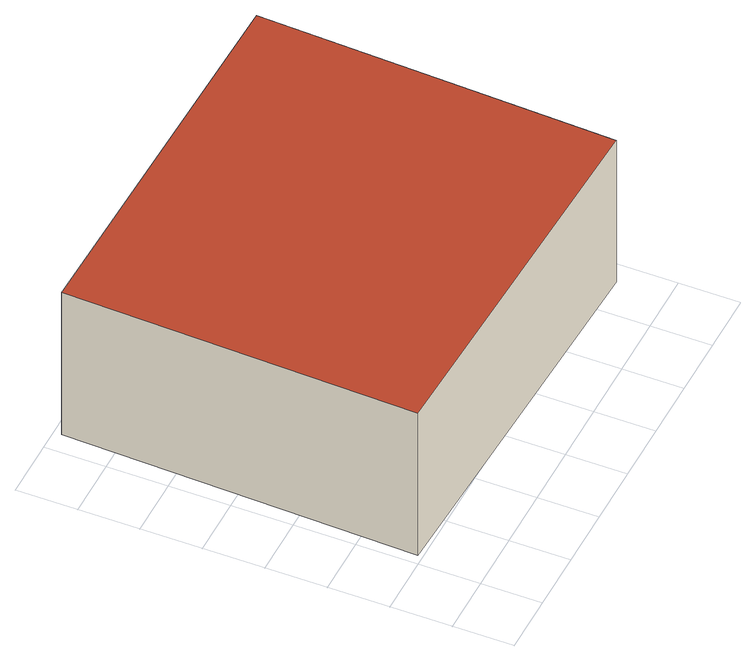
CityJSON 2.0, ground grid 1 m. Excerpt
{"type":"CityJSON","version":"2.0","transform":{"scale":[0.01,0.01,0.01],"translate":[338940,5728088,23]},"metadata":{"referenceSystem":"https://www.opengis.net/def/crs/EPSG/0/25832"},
"CityObjects":{
"building1":{"type":"Building","attributes":{"Geometrietyp2DReferenz":"3000","Gemeindeschluessel":"05170048","function":"31001_2720","roofType":"1000","measuredHeight":2.85},"geometry":[{"type":"Solid","lod":"2","boundaries":[[[[0,1,2,3]],[[4,5,1,0]],[[6,7,5,4]],[[3,2,7,6]],[[4,0,3,6]],[[1,5,7,2]]]],"semantics":{"surfaces":[{"type":"WallSurface"},{"type":"RoofSurface"},{"type":"GroundSurface"}],"values":[[0,0,0,0,1,2]]}}]}
},
"vertices":[
[690,672,334],[690,672,49],[36,688,49],[36,688,334],[665,84,334],[665,84,49],[17,108,334],[17,108,49]
]}
